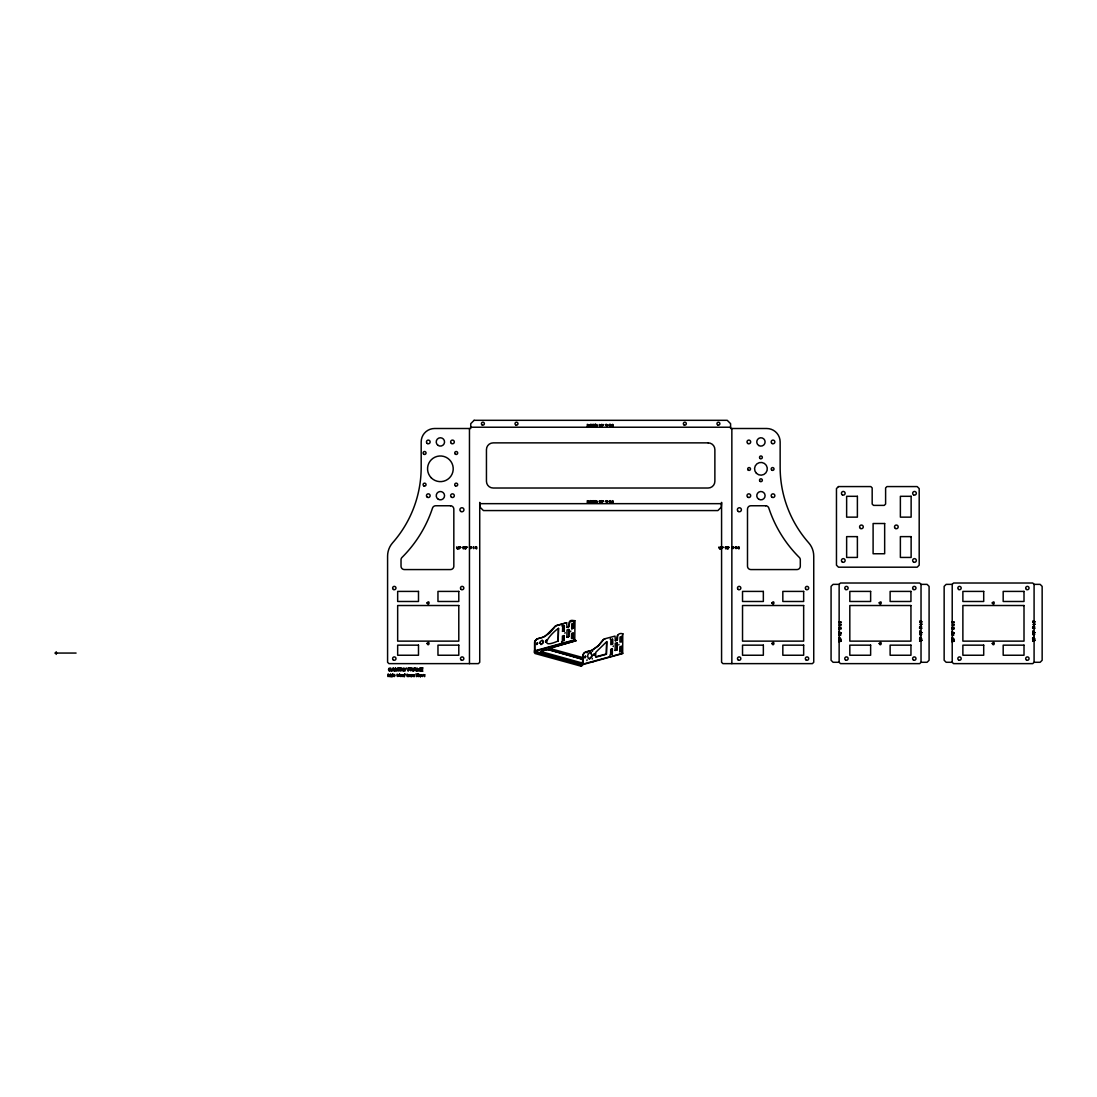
<?xml version="1.0" encoding="UTF-8"?>
<svg xmlns="http://www.w3.org/2000/svg" width="1097" height="1097" viewBox="0 0 1097 1097"><rect width="100%" height="100%" fill="white"/><g stroke="black" fill="none" stroke-linecap="round" stroke-linejoin="round"><path stroke-width="1.5" d="M622.767 633.805L622.671 653.579L582.37 664.727L581.341 666.263L534.952 653.483L534.362 652.509L534.788 651.261L574.759 640.209L576.158 640.593L549.666 648.382M558.154 640.717L558.469 628.32L558.181 640.977M606.737 641.649L606.476 653.935L595.548 656.801L595.836 652.249L606.723 641.608L606.271 654.141M574.759 640.209L574.979 620.847C565.38 618.338 571.962 626.524 567.026 627.402M534.554 651.44L534.568 642.348A5.128 5.128 0 0 1 534.925 640.963L536.803 639.14M536.488 639.332L535.171 641.032A5.128 5.128 0 0 0 534.815 642.417L534.788 651.261L582.452 664.384L582.822 655.636A5.128 5.128 0 0 1 583.193 654.265C584.482 650.699 596.727 649.671 584.495 652.55M541.26 651.07L546.649 649.575A5.128 5.128 0 0 1 549.021 649.602L582.726 658.886M541.246 651.385L546.649 649.575M582.713 659.201L549.021 649.602M562.555 631.337L562.665 626.346L564.379 625.866L564.269 630.871L562.555 631.337L564.269 630.871M563.913 635.616L564.05 640.552L564.16 635.547L562.446 636.027L562.336 641.032L564.05 640.552M564.023 630.802L564.119 625.934M566.847 637.083L568.561 636.603L568.712 629.472M568.808 636.671L568.959 629.404L566.998 629.952L566.847 637.22L568.561 636.603M545.84 635.684L554.177 627.347A4.319 4.319 0 0 1 556.467 625.509L566.518 622.726L567.122 627.511L569.178 626.62L569.508 622.04L574.759 620.587M573.045 633.092L573.196 638.029L573.306 633.024L571.592 633.49L571.482 638.495L573.196 638.029M571.688 628.677L573.155 628.279L573.265 623.411M573.402 628.348L573.512 623.343L571.798 623.809L571.688 628.814L573.155 628.279M581.341 666.263L582.493 664.713M584.427 652.866L583.426 654.333A5.128 5.128 0 0 0 583.069 655.704L583.124 664.549M610.604 654.319L610.714 649.314L612.414 648.848L612.318 653.853L610.604 654.319L612.318 653.853M612.071 653.785L612.167 648.917M612.387 639.236L612.524 644.158L612.633 639.167L610.919 639.633L610.81 644.638L612.524 644.158M615.102 650.37L616.816 649.904L616.967 642.773M617.515 635.259C618.05 648.492 613.538 630.83 623.014 633.874M617.062 649.973L617.213 642.705L615.252 643.253L615.102 650.507L616.816 649.904M619.736 651.659L621.204 651.248L621.313 646.394M621.519 636.699L621.656 641.635L621.766 636.63L620.052 637.11L619.942 642.115L621.656 641.635M621.451 651.316L621.56 646.311L619.846 646.791L619.736 651.796L621.204 651.248M586.881 660.531L587.087 659.804M839.205 638.632L839.918 638.207L839.205 639.222M839.191 627.868L839.904 627.607L839.191 628.595M466.623 547.074L467.336 547.074L466.582 547.376M603.734 424.717L602.98 425.033L603.473 424.539M566.765 622.794L556.714 625.578A4.319 4.319 0 0 0 554.424 627.415L549.652 633.038L543.989 636.699M615.376 640.813L615.019 636.095L604.735 638.811A4.319 4.319 0 0 0 602.431 640.648L598.509 645.447L593.175 649.52M604.735 638.811L604.982 638.865A4.319 4.319 0 0 0 602.678 640.717L597.906 646.325L592.243 650M539.655 642.581L539.45 643.253M562.117 625.359L561.938 625.976M574.101 622.04L573.937 622.657M561.65 641.649L561.595 642.28M573.745 638.344L573.58 638.961M592.353 658.378L592.243 659.05M613.278 645.914L613.168 646.572M618.982 644.378L618.818 644.995M587.142 652.852L587.252 652.276M592.298 662.012L593.148 661.779M839.136 584.358L840.48 583.014L919.684 583.014L921.027 584.358L921.027 662.286L919.684 663.63L840.48 663.63L839.136 662.286L839.136 584.358L833.089 584.358L831.073 586.374L831.073 660.271L833.089 662.286L839.136 662.286M952.21 584.358L953.554 583.014L1032.743 583.014L1034.087 584.358L1034.087 662.286L1032.743 663.63L953.554 663.63L952.21 662.286L952.21 584.358L946.163 584.358L944.147 586.374L944.147 660.271L946.163 662.286L952.21 662.286M610.206 639.277L610.398 638.715M609.85 655.581L610.042 655.019M606.435 654.265L596.069 657.158M564.9 633.284L565.133 632.558M570.509 631.735L570.838 631.008M592.407 651.44L592.599 650.727M621.78 652.29L622.122 651.563M543.509 641.443L543.426 642.239M622.328 635.273L622.232 636.068M589.843 658.57L591.352 656.884A4.868 4.868 0 0 0 591.777 655.211L591.036 652.825M545.168 636.287L542.124 637.467M546.183 640.1L545.977 642.143L546.649 640.223M591.31 650.411L592.49 650.068M585.304 655.924C583.686 660.6 587.581 653.414 584.893 657.898M594.78 653.606L594.067 655.389L594.848 653.798M729.286 547.334L729.094 547.252M543.303 637.179L536.886 638.948L541.191 637.755M590.378 650.768L591.557 650.48M589.446 651.056L590.625 650.836M558.51 628.403C552.669 631.721 535.377 650.768 558.085 641.018M574.567 639.894L534.349 650.891M582.754 657.542L549.007 648.245L576.186 640.717M615.28 640.703L617.2 640.305M622.822 653.236L582.617 664.179M582.219 665.015L534.362 651.961M589.788 658.749L588.211 658.214L587.677 656.061A4.868 4.868 0 0 1 588.115 654.388L589.336 652.866L591.05 652.715M537.173 642.609C535.171 647.216 539.477 640.25 536.639 644.597M545.771 642.074L546.525 640.305M594.917 653.524L593.847 653.99L594.149 655.348M470.736 427.227L730.588 427.227M480.075 503.66L721.25 503.66M921.027 584.358L927.075 584.358L929.09 586.374L929.09 660.271L927.075 662.286L921.027 662.286M1034.087 584.358L1040.134 584.358L1042.15 586.374L1042.15 660.271L1040.134 662.286L1034.087 662.286M920.959 638.673L921.905 638.975L919.588 638.975L919.944 637.275L920.959 638.07M54.85 653.058L56.866 653.058M57.538 653.058L76.077 653.058M542.069 640.209L540.355 641.553A3.387 3.387 0 0 0 540.094 642.609L541.068 644.529L542.59 643.13A3.387 3.387 0 0 0 542.85 642.06L542.494 640.552M540.903 644.474L542.837 643.199A3.387 3.387 0 0 0 543.097 642.129L542.562 640.429M582.713 659.379L549.693 650.11M1032.867 631.228L1033.36 630.734L1033.059 631.474M952.21 631.79L952.703 631.296L952.388 632.037M919.793 631.228L920.301 630.734L919.985 631.474M839.136 631.79L839.644 631.296L839.328 632.037M590.597 652.564L592.023 655.279A4.868 4.868 0 0 1 591.598 656.952L589.542 658.68A1.481 1.481 0 0 1 589.048 658.735M540.958 651.563L580.738 662.574A5.307 5.307 0 0 0 582.644 662.684M731.85 428.502L731.85 663.63M469.461 428.502L469.461 663.63M56.194 651.714L56.194 654.402M546.635 649.904A5.128 5.128 0 0 1 549.007 649.918M427.021 602.939C429.325 607.148 430.093 598.976 427.021 602.939M771.89 643.514C773.851 647.765 775.25 639.839 771.904 643.418M879.177 643.514C881.138 647.765 882.537 639.839 879.191 643.418M992.237 643.514C994.225 647.765 995.555 639.825 992.25 643.418M408.92 675.464L408.399 676.63L408.399 674.724L410.95 674.765L411.224 676.63L410.566 675.094L410.072 676.63L408.92 675.464M412.198 675.464L411.69 676.63L411.69 674.724L414.227 674.765L414.501 676.63L413.857 675.094L413.35 676.63L412.198 675.464M771.89 602.939C774.167 607.148 774.989 598.976 771.89 602.939M992.237 602.939C994.513 607.176 995.185 599.044 992.237 602.939M418.807 675.464L418.286 676.63L418.286 673.983L419.904 674.902L420.028 676.63L418.807 675.464M393.165 675.437C394.851 679.304 395.894 671.899 393.165 675.437M838.958 638.303L838.931 639.537L841.248 639.537L840.096 637.96L838.958 638.303M952.018 638.303L951.99 639.537L954.308 639.537L953.17 637.96L952.018 638.303M1032.675 637.755L1032.661 638.975L1034.965 638.975L1033.827 637.398L1032.675 637.755M840.233 628.074L841.248 628.896L838.931 628.896C837.957 626.428 842.949 626.894 840.233 628.074M920.89 627.511L921.905 628.348L919.588 628.348C918.614 625.866 923.605 626.346 920.89 627.511M953.293 628.074L954.308 628.896L951.99 628.896C951.017 626.428 956.008 626.894 953.293 628.074M1033.95 627.511L1034.965 628.348L1032.661 628.348C1031.687 625.866 1036.665 626.346 1033.95 627.511M400.103 675.464C401.392 678.933 402.572 673.201 400.103 675.464M402.16 675.464C403.449 678.933 404.628 673.201 402.16 675.464M421.467 675.45C423.044 678.892 423.319 672.9 421.467 675.45M427.021 643.473C428.886 647.779 430.449 639.921 427.035 643.377M879.177 602.897C881.124 607.19 882.564 599.236 879.191 602.802M919.889 637.796L920.685 638.673L919.889 637.796M952.292 638.344L953.101 639.222L952.292 638.344M1032.949 637.796L1033.758 638.673L1032.949 637.796M407.988 674.71C407.453 680.003 405.52 672.132 407.988 674.71M394.509 675.683C393.59 677.589 393.617 673.681 394.509 675.683M464.031 547.952C461.467 550.447 466.266 547.142 463.003 546.882L462.989 547.993L464.031 547.952M600.429 425.609C597.865 428.104 602.651 424.8 599.401 424.525L599.387 425.65L600.429 425.609M600.429 501.932C597.865 504.428 602.651 501.123 599.401 500.849L599.387 501.973L600.429 501.932M726.42 547.952C723.855 550.447 728.641 547.142 725.391 546.882L725.378 547.993L726.42 547.952M464.675 547.184L464.826 548.788C466.842 550.022 466.143 545.127 464.675 547.184M601.074 424.841L601.211 426.431C603.227 427.679 602.541 422.77 601.074 424.841M601.074 501.164L601.211 502.755C603.227 504.003 602.541 499.108 601.074 501.164M727.064 547.184L727.201 548.788C729.217 550.022 728.531 545.127 727.064 547.184M589.199 425.471L587.293 426.637L587.293 424.32L589.199 425.471M589.199 501.795L587.293 502.961L587.293 500.643L589.199 501.795M588.883 425.458C587.608 428.516 587.334 422.468 588.883 425.458M588.883 501.782C587.608 504.839 587.334 498.792 588.883 501.782M400.638 675.327L401.365 675.505L400.638 675.327M402.695 675.327L403.422 675.505L402.695 675.327M398.554 675.862C396.538 678.659 396.154 670.994 398.554 675.862M458.45 548.006C456.996 551.791 456.078 544.071 456.942 548.006C458.025 550.845 458.519 544.057 458.45 548.006M720.839 548.006C719.385 551.791 718.466 544.071 719.33 548.006C720.414 550.845 720.907 544.057 720.839 548.006M475.741 547.252L476.564 548.925L475.385 547.897L476.208 546.663L476.866 547.238L475.741 547.252M612.14 424.909L612.962 426.582L611.783 425.554L612.606 424.32L613.264 424.896L612.14 424.909M612.14 501.233L612.962 502.906L611.783 501.878L612.606 500.643L613.264 501.219L612.14 501.233M738.13 547.252L738.953 548.925L737.774 547.897L738.596 546.663L739.255 547.238L738.13 547.252M465.814 547.842C464.84 550.859 464.84 544.825 465.814 547.842M602.198 425.499C601.225 428.516 601.238 422.468 602.198 425.499M602.198 501.823C601.225 504.839 601.238 498.792 602.198 501.823M728.189 547.842C727.215 550.859 727.229 544.825 728.189 547.842M389.01 668.937L389.449 670.706L391.368 669.554L391.368 670.72L389.216 671.021L388.461 669.609L389.202 668.155L391.081 668.375L389.01 668.937M841.289 640.95L838.931 641.855L841.001 640.977L838.931 640.045L841.289 640.95M921.946 640.387L919.588 641.306L921.672 640.415L919.588 639.482L921.946 640.387M954.349 640.95L951.99 641.855L954.075 640.977L951.99 640.045L954.349 640.95M1035.006 640.387L1032.661 641.306L1034.732 640.415L1032.661 639.482L1035.006 640.387M591.736 425.485L590.639 426.678L589.528 425.513L590.639 424.278L591.736 425.485M591.736 501.809L590.639 503.002L589.528 501.836L590.639 500.602L591.736 501.809M594.231 425.814L593.23 424.32L592.682 426.308L591.927 424.32L592.531 426.637L593.408 424.608L594.259 426.637L594.889 424.32L594.231 425.814M594.231 502.138L593.23 500.643L592.682 502.632L591.927 500.643L592.531 502.961L593.408 500.931L594.259 502.961L594.889 500.643L594.231 502.138M838.999 632.818L839.438 633.819L841.289 633.147L838.999 632.818M919.656 632.27L920.109 633.257L921.946 632.585L919.656 632.27M952.059 632.818L952.511 633.819L954.349 633.147L952.059 632.818M1032.716 632.27L1033.168 633.257L1035.006 632.585L1032.716 632.27M390.189 674.545L389.668 676.63L388.626 674.545L388.132 676.63L388.132 673.983L389.408 675.793L390.683 673.983L390.683 676.63L390.189 674.545M919.958 626.922L920.616 628.033L919.958 626.922M952.361 627.484L953.019 628.595L952.361 627.484M1033.017 626.922L1033.676 628.033L1033.017 626.922M393.055 668.347L392.548 669.869L393.604 669.869L393.055 668.347M415.036 668.347L414.515 669.869L415.585 669.869L415.036 668.347M839.04 634.56L839.699 635.698C840.713 633.943 842.455 635.533 839.04 634.56M919.697 633.997L920.356 635.136C921.37 633.38 923.112 634.985 919.697 633.997M952.114 634.56L952.772 635.698C951.442 633.696 956.653 635.849 952.114 634.56M1032.771 633.997L1033.429 635.136C1034.444 633.38 1036.171 634.985 1032.771 633.997M402.86 668.868L401.187 669.403L401.187 668.361L402.86 668.868M412.87 668.868L411.197 669.403L411.197 668.361L412.87 668.868M471.12 547.307L469.9 547.691L469.9 546.923L471.12 547.307M607.519 424.95L606.298 425.348L606.298 424.58L607.519 424.95M607.519 501.274L606.298 501.672L606.298 500.904L607.519 501.274M733.509 547.307L732.289 547.691L732.289 546.923L733.509 547.307M841.056 622.314L840 622.314L841.056 622.314M921.713 621.752L920.657 621.766L921.713 621.752M954.116 622.314L953.06 622.314L954.116 622.314M1034.773 621.752L1033.717 621.766L1034.773 621.752M590.076 424.772L590.063 426.171L591.201 426.171L591.324 424.992L590.076 424.772M590.076 501.096L590.063 502.495L591.201 502.495L591.324 501.315L590.076 501.096M476.619 548.253L475.714 548.239L476.619 548.253M613.017 425.897L612.112 425.883L613.017 425.897M613.017 502.234L612.112 502.207L613.017 502.234M739.008 548.253L738.103 548.239L739.008 548.253M418.56 670.198L416.874 668.018L416.874 671.158L417.271 668.484L418.176 671.158L419.479 668.526L419.877 671.158L419.877 668.018L418.56 670.198M464.004 547.43L463.085 547.458L464.004 547.43M600.402 425.088L599.483 425.101L600.402 425.088M600.402 501.411L599.483 501.425L600.402 501.411M726.392 547.43L725.474 547.458L726.392 547.43M839.082 621.834L839.191 622.863L841.029 622.89C840.946 620.326 839.054 623.809 839.082 621.834M919.739 621.272L919.848 622.301L921.686 622.328C921.603 619.764 919.711 623.247 919.739 621.272M952.141 621.834L952.251 622.863L954.088 622.89C954.006 620.326 952.127 623.809 952.141 621.834M1032.798 621.272L1032.908 622.301L1034.745 622.328C1034.663 619.764 1032.784 623.247 1032.798 621.272M392.424 670.212L391.629 671.158L393.288 668.018L394.577 671.158L392.424 670.212M414.392 670.212L413.034 671.158C411.238 667.25 410.319 674.559 410.785 668.018L413.171 668.402L412.417 669.732L413.555 671.158C414.364 661.971 417.587 674.573 415.708 670.212L414.392 670.212M460.726 547.348L458.957 548.98L458.957 546.676L460.726 547.348M723.115 547.348L721.346 548.98L721.346 546.676L723.115 547.348M403.285 668.868L402.407 669.732L403.545 671.158L401.68 669.76L400.775 671.158L400.775 668.018L403.285 668.868M471.436 547.307C471.683 549.172 469.105 549.076 469.598 546.676L471.436 547.307M607.834 424.95C608.067 426.802 605.489 426.568 605.997 424.32L607.834 424.95M607.834 501.274C608.067 503.125 605.489 502.892 605.997 500.643L607.834 501.274M733.824 547.307C734.058 549.144 731.48 548.925 731.987 546.676L733.824 547.307M460.411 547.348L459.273 547.773L459.273 546.95L460.411 547.348M722.8 547.348L721.648 547.773L721.648 546.95L722.8 547.348M602.98 500.739L603.597 501.356L602.98 500.739M840.206 634.944L839.164 634.93L840.206 634.944M920.863 634.381L919.821 634.381L920.863 634.381M1033.936 634.381L1032.88 634.381L1033.936 634.381M839.342 632.818L841.056 633.147L839.342 632.818M919.999 632.256L921.713 632.585L919.999 632.256M952.415 632.818L954.116 633.147L952.415 632.818M1033.072 632.256L1034.773 632.585L1033.072 632.256M405.41 668.937L403.614 668.018L404.834 671.158L406.507 668.018L405.41 668.937M473.589 546.663C472.08 547.43 474.836 550.79 473.589 546.663M609.987 424.32C608.478 425.088 611.235 428.447 609.987 424.32M609.987 500.643C608.478 501.411 611.235 504.771 609.987 500.643M735.977 546.663C734.469 547.43 737.225 550.79 735.977 546.663M424.704 674.724L424.114 675.395C422.427 671.967 425.266 679.537 424.676 675.423L424.704 674.724M474.096 420.316L470.736 423.675L470.736 428.502L434.604 428.502A13.438 13.438 0 0 0 421.179 441.94L421.179 467.267A114.211 114.211 0 0 1 392.616 542.809A20.157 20.157 0 0 0 387.584 556.138L387.584 662.286L388.928 663.63L478.388 663.63L479.732 662.286L479.732 502.399L480.075 507.212L483.434 510.571L717.891 510.571L721.25 507.212L721.579 502.399L721.579 662.286L722.923 663.63L812.397 663.63L813.741 662.286L813.741 556.138A20.157 20.157 0 0 0 808.695 542.809A114.211 114.211 0 0 1 780.145 467.267L780.145 441.94A13.438 13.438 0 0 0 766.707 428.502L730.588 428.502L730.588 423.675L727.229 420.316L474.096 420.316M838.478 486.574L836.463 488.59L836.463 565.174L838.478 567.19L917.174 567.19L919.19 565.174L919.19 488.59L917.174 486.574L886.952 486.574L885.608 487.918L885.608 504.044L884.264 505.388L873.514 505.388L872.17 504.044L872.17 487.918L870.826 486.574L838.478 486.574M399.541 674.038C397.717 676.972 400.967 677.219 399.541 674.038M595.493 424.32L595.177 426.637L595.465 424.813C597.673 430.312 596.768 420.878 596.699 426.143L595.493 424.32M708.155 442.873L493.17 442.873A6.719 6.719 0 0 0 486.451 449.592L486.451 481.295A6.719 6.719 0 0 0 493.17 488.014L708.155 488.014A6.719 6.719 0 0 0 714.874 481.295L714.874 449.592A6.719 6.719 0 0 0 708.155 442.873M857.388 496.31L846.637 496.31L846.637 517.14L857.388 517.14L857.388 496.31M911.127 496.31L900.376 496.31L900.376 517.14L911.127 517.14L911.127 496.31M595.493 500.643L595.177 502.961L595.465 501.151C597.673 506.636 596.768 497.215 596.699 502.467L595.493 500.643M450.469 505.758L435.701 505.758A3.36 3.36 0 0 0 432.479 508.158A124.797 124.797 0 0 1 401.941 557.495A3.36 3.36 0 0 0 401.022 559.813L401.022 566.217A3.36 3.36 0 0 0 404.382 569.576L450.469 569.576A3.36 3.36 0 0 0 453.829 566.217L453.829 509.118A3.36 3.36 0 0 0 450.469 505.758M765.624 505.758L750.855 505.758A3.36 3.36 0 0 0 747.496 509.118L747.496 566.217A3.36 3.36 0 0 0 750.855 569.576L796.943 569.576A3.36 3.36 0 0 0 800.303 566.217L800.303 559.813A3.36 3.36 0 0 0 799.37 557.495A124.797 124.797 0 0 1 768.846 508.158A3.36 3.36 0 0 0 765.624 505.758M884.662 523.516L873.102 523.516L873.102 553.752L884.662 553.752L884.662 523.516M857.388 536.625L846.637 536.625L846.637 557.441L857.388 557.441L857.388 536.625M911.127 536.625L900.376 536.625L900.376 557.441L911.127 557.441L911.127 536.625M418.492 591.406L397.663 591.406L397.663 601.485L418.492 601.485L418.492 591.406M458.793 591.406L437.964 591.406L437.964 601.485L458.793 601.485L458.793 591.406M763.347 591.406L742.532 591.406L742.532 601.485L763.347 601.485L763.347 591.406M803.662 591.406L782.833 591.406L782.833 601.485L803.662 601.485L803.662 591.406M870.634 591.406L849.818 591.406L849.818 601.485L870.634 601.485L870.634 591.406M910.949 591.406L890.12 591.406L890.12 601.485L910.949 601.485L910.949 591.406M983.707 591.406L962.878 591.406L962.878 601.485L983.707 601.485L983.707 591.406M1024.008 591.406L1003.179 591.406L1003.179 601.485L1024.008 601.485L1024.008 591.406M458.793 605.517L397.663 605.517L397.663 641.128L458.793 641.128L458.793 605.517M803.662 605.517L742.532 605.517L742.532 641.128L803.662 641.128L803.662 605.517M910.949 605.517L849.818 605.517L849.818 641.128L910.949 641.128L910.949 605.517M1024.008 605.517L962.878 605.517L962.878 641.128L1024.008 641.128L1024.008 605.517M921.905 624.166C917.983 623.864 920.561 625.729 921.905 624.166M1034.965 624.166C1031.043 623.864 1033.635 625.729 1034.965 624.166M841.248 624.714C837.326 624.426 839.904 626.277 841.248 624.714M954.308 624.714C950.386 624.426 952.978 626.277 954.308 624.714M418.492 645.159L397.663 645.159L397.663 655.238L418.492 655.238L418.492 645.159M458.793 645.159L437.964 645.159L437.964 655.238L458.793 655.238L458.793 645.159M763.347 645.159L742.532 645.159L742.532 655.238L763.347 655.238L763.347 645.159M803.662 645.159L782.833 645.159L782.833 655.238L803.662 655.238L803.662 645.159M870.634 645.159L849.818 645.159L849.818 655.238L870.634 655.238L870.634 645.159M910.949 645.159L890.12 645.159L890.12 655.238L910.949 655.238L910.949 645.159M983.707 645.159L962.878 645.159L962.878 655.238L983.707 655.238L983.707 645.159M1024.008 645.159L1003.179 645.159L1003.179 655.238L1024.008 655.238L1024.008 645.159M395.331 668.018L394.906 671.158L395.304 668.69C398.307 676.163 397.073 663.328 396.991 670.486L395.331 668.018M400.336 668.018L397.854 668.018L398.883 668.388L398.883 671.158L399.308 668.388L400.336 668.018M410.237 668.018L408.111 668.018L408.111 671.158L408.537 669.732L410.004 669.732L408.537 669.362L408.537 668.388L410.237 668.018M422.825 668.018L420.549 668.018L420.549 671.158L422.907 671.158L420.974 670.788L420.974 669.719L422.715 669.719L420.974 669.348L420.974 668.388L422.825 668.018M392.74 673.983L392.232 676.63L392.74 673.983M404.848 673.983L404.34 676.63L404.848 673.983M417.943 673.983L415.845 673.983L416.627 676.63L417.943 673.983M391.711 674.724L391.218 676.63L391.711 674.724M421.042 674.724L420.549 676.63L421.042 674.724M431.313 477.881A12.835 12.835 0 0 0 452.787 472.121A12.835 12.835 0 0 0 437.072 456.407A12.835 12.835 0 0 0 431.313 477.881M461.316 660.051A1.673 1.673 0 0 0 463.839 658.584A1.673 1.673 0 0 0 461.316 657.13A1.673 1.673 0 0 0 461.316 660.051M393.11 659.777A1.673 1.673 0 0 0 395.921 659.023A1.673 1.673 0 0 0 393.864 656.966A1.673 1.673 0 0 0 393.11 659.777M461.316 589.5A1.673 1.673 0 0 0 463.839 588.047A1.673 1.673 0 0 0 461.316 586.593A1.673 1.673 0 0 0 461.316 589.5M393.466 589.5A1.673 1.673 0 0 0 395.976 588.047A1.673 1.673 0 0 0 393.466 586.593A1.673 1.673 0 0 0 393.466 589.5M738.322 660.051A1.673 1.673 0 0 0 740.845 658.584A1.673 1.673 0 0 0 738.322 657.13A1.673 1.673 0 0 0 738.322 660.051M806.185 660.051A1.673 1.673 0 0 0 808.695 658.584A1.673 1.673 0 0 0 806.185 657.13A1.673 1.673 0 0 0 806.185 660.051M738.322 589.5A1.673 1.673 0 0 0 740.845 588.047A1.673 1.673 0 0 0 738.322 586.593A1.673 1.673 0 0 0 738.322 589.5M806.185 589.5A1.673 1.673 0 0 0 808.695 588.047A1.673 1.673 0 0 0 806.185 586.593A1.673 1.673 0 0 0 806.185 589.5M756.423 473.314A6.376 6.376 0 0 0 767.091 470.462A6.376 6.376 0 0 0 759.275 462.646A6.376 6.376 0 0 0 756.423 473.314M845.609 660.051A1.673 1.673 0 0 0 848.132 658.584A1.673 1.673 0 0 0 845.609 657.13A1.673 1.673 0 0 0 845.609 660.051M913.472 660.051A1.673 1.673 0 0 0 915.981 658.584A1.673 1.673 0 0 0 913.472 657.13A1.673 1.673 0 0 0 913.472 660.051M845.609 589.5A1.673 1.673 0 0 0 848.132 588.047A1.673 1.673 0 0 0 845.609 586.593A1.673 1.673 0 0 0 845.609 589.5M913.472 589.5A1.673 1.673 0 0 0 915.981 588.047A1.673 1.673 0 0 0 913.472 586.593A1.673 1.673 0 0 0 913.472 589.5M438.032 445.368A4.169 4.169 0 0 0 444.546 442.256A4.169 4.169 0 0 0 438.594 438.169A4.169 4.169 0 0 0 438.032 445.368M438.306 499.286A4.169 4.169 0 0 0 444.559 495.679A4.169 4.169 0 0 0 438.306 492.073A4.169 4.169 0 0 0 438.306 499.286M758.85 499.286A4.169 4.169 0 0 0 765.103 495.679A4.169 4.169 0 0 0 758.85 492.073A4.169 4.169 0 0 0 758.85 499.286M758.85 445.547A4.169 4.169 0 0 0 765.103 441.94A4.169 4.169 0 0 0 758.85 438.32A4.169 4.169 0 0 0 758.85 445.547M427.336 443.517A1.851 1.851 0 0 0 430.147 441.968A1.851 1.851 0 0 0 427.405 440.322A1.851 1.851 0 0 0 427.336 443.517M451.429 443.462A1.851 1.851 0 0 0 454.323 442.077A1.851 1.851 0 0 0 451.69 440.267A1.851 1.851 0 0 0 451.429 443.462M772.096 443.531A1.851 1.851 0 0 0 774.866 441.94A1.851 1.851 0 0 0 772.096 440.336A1.851 1.851 0 0 0 772.096 443.531M747.921 443.531A1.851 1.851 0 0 0 750.691 441.94A1.851 1.851 0 0 0 747.921 440.336A1.851 1.851 0 0 0 747.921 443.531M427.377 497.284A1.851 1.851 0 0 0 430.147 495.679A1.851 1.851 0 0 0 427.377 494.075A1.851 1.851 0 0 0 427.377 497.284M451.553 497.284A1.851 1.851 0 0 0 454.323 495.679A1.851 1.851 0 0 0 451.553 494.075A1.851 1.851 0 0 0 451.553 497.284M772.082 497.27A1.851 1.851 0 0 0 774.866 495.693A1.851 1.851 0 0 0 772.11 494.075A1.851 1.851 0 0 0 772.082 497.27M747.921 497.284A1.851 1.851 0 0 0 750.691 495.679A1.851 1.851 0 0 0 747.921 494.075A1.851 1.851 0 0 0 747.921 497.284M958.682 660.051A1.673 1.673 0 0 0 961.191 658.584A1.673 1.673 0 0 0 958.682 657.13A1.673 1.673 0 0 0 958.682 660.051M1026.531 660.051A1.673 1.673 0 0 0 1029.055 658.584A1.673 1.673 0 0 0 1026.531 657.13A1.673 1.673 0 0 0 1026.531 660.051M958.682 589.5A1.673 1.673 0 0 0 961.191 588.047A1.673 1.673 0 0 0 958.682 586.593A1.673 1.673 0 0 0 958.682 589.5M1026.531 589.5A1.673 1.673 0 0 0 1029.055 588.047A1.673 1.673 0 0 0 1026.531 586.593A1.673 1.673 0 0 0 1026.531 589.5M460.918 511.504A2.016 2.016 0 0 0 463.949 509.762A2.016 2.016 0 0 0 460.918 508.007A2.016 2.016 0 0 0 460.918 511.504M738.377 511.504A2.016 2.016 0 0 0 741.394 509.762A2.016 2.016 0 0 0 738.377 508.007A2.016 2.016 0 0 0 738.377 511.504M423.73 454.199A1.481 1.481 0 0 0 426.047 453.102A1.481 1.481 0 0 0 423.936 451.649A1.481 1.481 0 0 0 423.73 454.199M455.433 485.889A1.481 1.481 0 0 0 457.682 484.668A1.481 1.481 0 0 0 455.502 483.324A1.481 1.481 0 0 0 455.433 485.889M423.826 485.902A1.481 1.481 0 0 0 426.047 484.627A1.481 1.481 0 0 0 423.826 483.352A1.481 1.481 0 0 0 423.826 485.902M455.474 454.268A1.481 1.481 0 0 0 457.682 452.979A1.481 1.481 0 0 0 455.474 451.703A1.481 1.481 0 0 0 455.474 454.268M482.159 424.964A1.481 1.481 0 0 0 484.38 423.675A1.481 1.481 0 0 0 482.159 422.4A1.481 1.481 0 0 0 482.159 424.964M515.7 424.937A1.481 1.481 0 0 0 517.976 423.744A1.481 1.481 0 0 0 515.809 422.372A1.481 1.481 0 0 0 515.7 424.937M717.685 424.964A1.481 1.481 0 0 0 719.893 423.675A1.481 1.481 0 0 0 717.685 422.4A1.481 1.481 0 0 0 717.685 424.964M684.089 424.964A1.481 1.481 0 0 0 686.311 423.675A1.481 1.481 0 0 0 684.089 422.4A1.481 1.481 0 0 0 684.089 424.964M748.291 470.147A1.412 1.412 0 0 0 750.499 469.091A1.412 1.412 0 0 0 748.483 467.706A1.412 1.412 0 0 0 748.291 470.147M771.808 470.147A1.412 1.412 0 0 0 774.016 469.091A1.412 1.412 0 0 0 772 467.706A1.412 1.412 0 0 0 771.808 470.147M760.139 458.546A1.412 1.412 0 0 0 762.333 457.49A1.412 1.412 0 0 0 760.331 456.105A1.412 1.412 0 0 0 760.139 458.546M760.221 481.446A1.412 1.412 0 0 0 762.346 480.239A1.412 1.412 0 0 0 760.235 478.991A1.412 1.412 0 0 0 760.221 481.446M913.568 562.075A1.851 1.851 0 0 0 916.338 560.471A1.851 1.851 0 0 0 913.568 558.867A1.851 1.851 0 0 0 913.568 562.075M913.568 494.884A1.851 1.851 0 0 0 916.338 493.293A1.851 1.851 0 0 0 913.568 491.689A1.851 1.851 0 0 0 913.568 494.884M895.426 528.48A1.851 1.851 0 0 0 898.196 526.875A1.851 1.851 0 0 0 895.426 525.285A1.851 1.851 0 0 0 895.426 528.48M842.359 562.075A1.851 1.851 0 0 0 845.129 560.471A1.851 1.851 0 0 0 842.359 558.867A1.851 1.851 0 0 0 842.359 562.075M842.359 494.884A1.851 1.851 0 0 0 845.129 493.293A1.851 1.851 0 0 0 842.359 491.689A1.851 1.851 0 0 0 842.359 494.884M860.501 528.48A1.851 1.851 0 0 0 863.27 526.875A1.851 1.851 0 0 0 860.501 525.285A1.851 1.851 0 0 0 860.501 528.48"/></g></svg>
